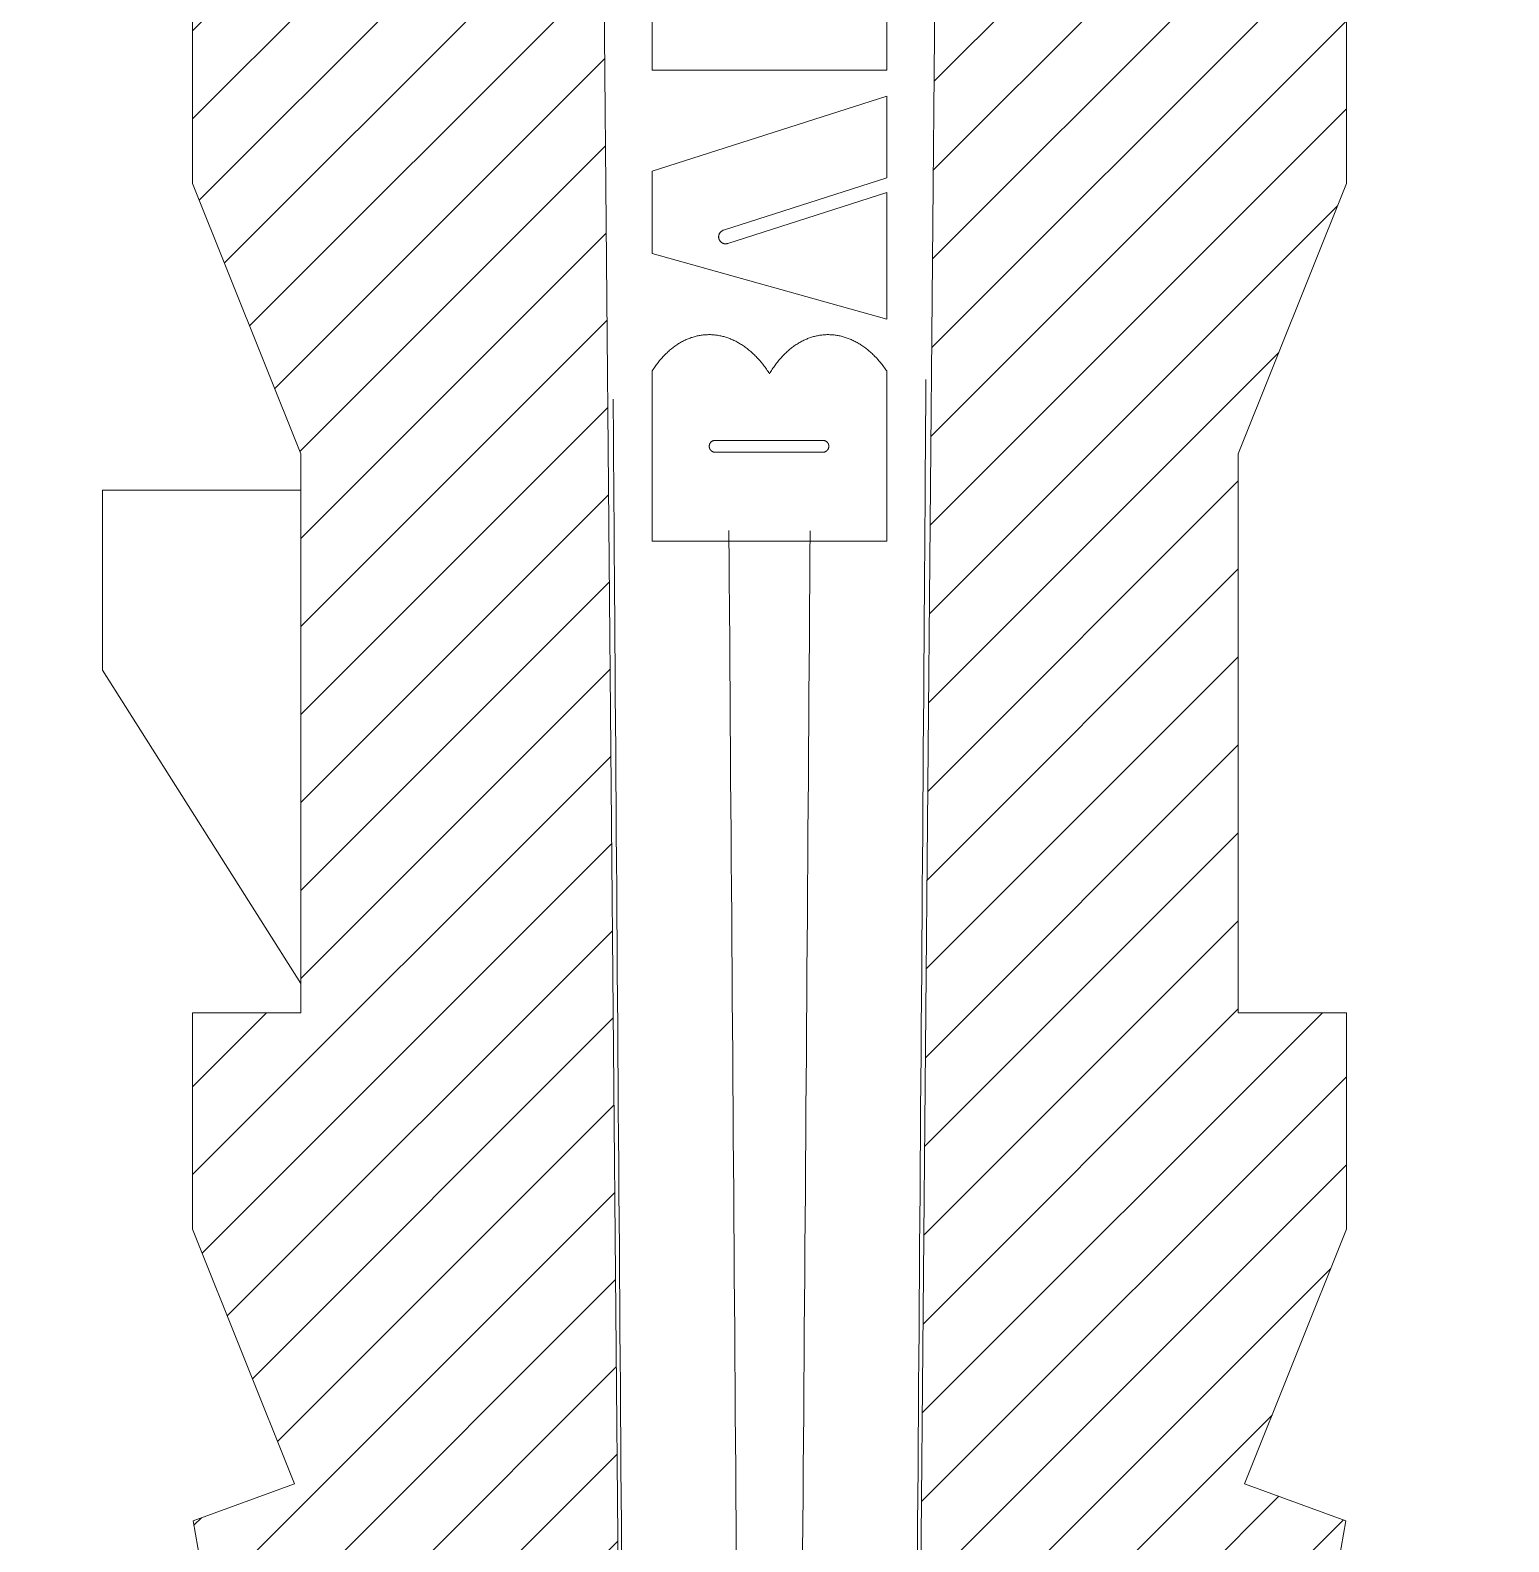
# Model space of a CAD drawing. Header units: millimetres. Extents: x 1366 to 1807, y -424 to -118.
# Drawn here: x 1403.52 to 1411.82, y -308.6 to -300.11 of the extents above; entities that cross this region are included whole.
import ezdxf

# ---------------------------------------------------------------- set-up
doc = ezdxf.new("R2010")
doc.units = ezdxf.units.MM
doc.layers.add('hatch', color=56, linetype='Continuous', lineweight=9)
doc.layers.add('part', color=7, linetype='Continuous', lineweight=20)

# ---------------------------------------------------------------- blocks, each defined once
blk = doc.blocks.new('*u48')
at = {"layer": 'hatch', "linetype": 'Continuous'}
h = blk.add_hatch(dxfattribs=at)
h.set_pattern_fill('DEFAULT__3', color=2, scale=0.34925, angle=45, style=0, pattern_type=0)
h.set_pattern_definition([(45, (-417.5015, -92.55667), (-0.24695704, 0.24695704), [])])
edge = h.paths.add_edge_path()
edge.add_line((0.9994, -14.168), (2.5731, -5.06))
edge.add_line((2.6692, -0.3569), (2.5731, -5.06))
edge.add_spline(control_points=[(2.6692, -0.3569), (2.6735, -0.1469), (2.8235, 0), (3.0335, 0)], knot_values=[0, 0, 0, 0, 1, 1, 1, 1], weights=[1, 0.809532, 0.809532, 1], degree=3, periodic=0)
edge.add_line((3.0335, 0), (4.1872, 0))
edge.add_line((4.1872, 0), (4.1872, -0.2024))
edge.add_line((4.1872, -0.2024), (3.0234, -0.8372))
edge.add_line((3.0234, -3.7444), (3.0234, -0.8372))
edge.add_line((3.2764, -5.9708), (3.0234, -3.7444))
edge.add_line((2.6692, -7.4888), (3.2764, -5.9708))
edge.add_line((2.6692, -7.4888), (2.6692, -7.6912))
edge.add_line((2.6692, -7.6912), (3.2764, -7.6912))
edge.add_line((3.2764, -8.9056), (3.2764, -7.6912))
edge.add_line((2.6692, -10.4236), (3.2764, -8.9056))
edge.add_line((2.6692, -10.4236), (2.6692, -10.626))
edge.add_line((2.6692, -10.626), (2.6692, -13.3962))
edge.add_line((2.6692, -13.3962), (2.6692, -13.5608))
edge.add_line((2.6692, -13.5608), (3.2764, -13.5608))
edge.add_line((3.2764, -14.7752), (3.2764, -13.5608))
edge.add_line((2.6692, -16.2932), (3.2764, -14.7752))
edge.add_line((2.6692, -16.2932), (2.6692, -16.4956))
edge.add_line((2.6692, -16.4956), (3.2764, -16.4956))
edge.add_line((3.2764, -17.71), (3.2764, -16.4956))
edge.add_line((2.6692, -19.228), (3.2764, -17.71))
edge.add_line((2.6692, -19.228), (2.6692, -22.3652))
edge.add_line((2.6692, -22.3652), (3.2764, -22.3652))
edge.add_line((3.2764, -23.5796), (3.2764, -22.3652))
edge.add_line((2.7045, -25.0093), (3.2764, -23.5796))
edge.add_line((2.7045, -25.0093), (3.2733, -25.2163))
edge.add_line((3.2733, -25.2163), (2.9728, -26.9192))
edge.add_line((2.9728, -26.9192), (2.9728, -28.6396))
edge.add_line((2.9728, -28.6396), (2.7198, -30.0564))
edge.add_line((1.3536, -30.0564), (2.7198, -30.0564))
edge.add_line((1.3536, -30.0564), (1.3536, -31.0684))
edge.add_line((1.3536, -31.0684), (0.8476, -31.0684))
edge.add_line((0.8476, -30.0564), (0.8476, -31.0684))
edge.add_line((0.8476, -30.0564), (0.9789, -15.1667))
edge.add_line((0.9994, -14.168), (0.9789, -15.1667))
edge = h.paths.add_edge_path()
edge.add_line((-0.9234, -14.168), (-2.4971, -5.06))
edge.add_line((-0.9234, -14.168), (-0.903, -15.1667))
edge.add_line((-0.7716, -30.0564), (-0.903, -15.1667))
edge.add_line((-0.7716, -30.0564), (-0.7716, -31.0684))
edge.add_line((-0.7716, -31.0684), (-1.2776, -31.0684))
edge.add_line((-1.2776, -30.0564), (-1.2776, -31.0684))
edge.add_line((-2.6438, -30.0564), (-1.2776, -30.0564))
edge.add_line((-2.8968, -28.6396), (-2.6438, -30.0564))
edge.add_line((-2.8968, -26.9192), (-2.8968, -28.6396))
edge.add_line((-3.1974, -25.2163), (-2.8968, -26.9192))
edge.add_line((-3.1974, -25.2163), (-2.6286, -25.0093))
edge.add_line((-2.6286, -25.0093), (-3.2004, -23.5796))
edge.add_line((-3.2004, -23.5796), (-3.2004, -22.3652))
edge.add_line((-3.2004, -22.3652), (-2.5932, -22.3652))
edge.add_line((-2.5932, -22.3652), (-2.5932, -22.2006))
edge.add_line((-2.5932, -22.2006), (-2.5932, -19.4304))
edge.add_line((-2.5932, -19.4304), (-2.5932, -19.228))
edge.add_line((-2.5932, -19.228), (-3.2004, -17.71))
edge.add_line((-3.2004, -17.71), (-3.2004, -16.4956))
edge.add_line((-3.2004, -16.4956), (-2.5932, -16.4956))
edge.add_line((-2.5932, -16.4956), (-2.5932, -16.2932))
edge.add_line((-2.5932, -16.2932), (-3.2004, -14.7752))
edge.add_line((-3.2004, -14.7752), (-3.2004, -13.5608))
edge.add_line((-3.2004, -13.5608), (-2.5932, -13.5608))
edge.add_line((-2.5932, -13.5608), (-2.5932, -10.4236))
edge.add_line((-2.5932, -10.4236), (-3.2004, -8.9056))
edge.add_line((-3.2004, -8.9056), (-3.2004, -7.6912))
edge.add_line((-3.2004, -7.6912), (-2.5932, -7.6912))
edge.add_line((-2.5932, -7.6912), (-2.5932, -7.4888))
edge.add_line((-2.5932, -7.4888), (-3.2004, -5.9708))
edge.add_line((-3.2004, -5.9708), (-2.9474, -3.7444))
edge.add_line((-2.9474, -3.7444), (-2.9474, -0.8372))
edge.add_line((-4.1112, -0.2024), (-2.9474, -0.8372))
edge.add_line((-4.1112, -0.2024), (-4.1112, 0))
edge.add_line((-4.1112, 0), (-2.9576, 0))
edge.add_spline(control_points=[(-2.5933, -0.3569), (-2.5976, -0.1469), (-2.7476, 0), (-2.9576, 0)], knot_values=[0, 0, 0, 0, 1, 1, 1, 1], weights=[1, 0.809532, 0.809532, 1], degree=3, periodic=0)
edge.add_line((-2.5933, -0.3569), (-2.4971, -5.06))
at = {"layer": 'part', "color": 7, "linetype": 'Continuous'}
for p, q in [((-0.7716, -30.0564), (-0.903, -15.1667)), ((-0.7716, -30.0564), (-0.903, -15.1667)), ((0.8476, -30.0564), (0.9789, -15.1667)), ((0.8476, -30.0564), (0.9789, -15.1667)), ((-3.2004, -17.71), (-3.2004, -16.4956)), ((-3.2004, -17.71), (-3.2004, -16.4956)), ((-0.6198, -16.5152), (-0.6198, -17.0727)), ((0.6958, -17.0727), (0.6958, -16.5152)), ((3.2764, -17.71), (3.2764, -16.4956)), ((3.2764, -17.71), (3.2764, -16.4956)), ((-0.6198, -17.0727), (0.6958, -17.0727)), ((0.6958, -17.2191), (-0.6198, -17.6404)), ((0.6958, -17.6775), (0.6958, -17.2191)), ((-0.6198, -18.1031), (-0.6198, -17.6404)), ((-2.5932, -19.228), (-3.2004, -17.71)), ((-2.5932, -19.228), (-3.2004, -17.71)), ((0.6958, -17.6775), (-0.2203, -17.9721)), ((2.6692, -19.228), (3.2764, -17.71)), ((2.6692, -19.228), (3.2764, -17.71)), ((0.6958, -17.7596), (-0.1964, -18.0465)), ((0.6958, -18.4721), (0.6958, -17.7596)), ((-0.6198, -18.1031), (0.6958, -18.4721)), ((-0.4181, -18.5813), (-0.4236, -18.5836)), ((-0.4126, -18.5791), (-0.4181, -18.5813)), ((-0.407, -18.5771), (-0.4126, -18.5791)), ((-0.4015, -18.5751), (-0.407, -18.5771)), ((-0.3959, -18.5733), (-0.4015, -18.5751)), ((-0.3903, -18.5715), (-0.3959, -18.5733)), ((-0.3847, -18.5699), (-0.3903, -18.5715)), ((-0.3791, -18.5683), (-0.3847, -18.5699)), ((-0.3734, -18.5669), (-0.3791, -18.5683)), ((-0.3678, -18.5656), (-0.3734, -18.5669)), ((-0.3622, -18.5644), (-0.3678, -18.5656)), ((-0.3565, -18.5633), (-0.3622, -18.5644)), ((-0.3507, -18.5623), (-0.3565, -18.5633)), ((-0.3451, -18.5614), (-0.3507, -18.5623)), ((-0.3393, -18.5606), (-0.3451, -18.5614)), ((-0.3336, -18.56), (-0.3393, -18.5606)), ((-0.3279, -18.5594), (-0.3336, -18.56)), ((-0.3222, -18.5589), (-0.3279, -18.5594)), ((-0.3164, -18.5586), (-0.3222, -18.5589)), ((-0.3107, -18.5584), (-0.3164, -18.5586)), ((-0.3049, -18.5582), (-0.3107, -18.5584)), ((-0.2992, -18.5582), (-0.3049, -18.5582)), ((-0.2934, -18.5583), (-0.2992, -18.5582)), ((-0.2877, -18.5585), (-0.2934, -18.5583)), ((-0.2819, -18.5588), (-0.2877, -18.5585)), ((-0.2761, -18.5592), (-0.2819, -18.5588)), ((-0.2704, -18.5598), (-0.2761, -18.5592)), ((-0.2646, -18.5604), (-0.2704, -18.5598)), ((-0.2589, -18.5611), (-0.2646, -18.5604)), ((-0.2532, -18.562), (-0.2589, -18.5611)), ((-0.2474, -18.563), (-0.2532, -18.562)), ((-0.2416, -18.564), (-0.2474, -18.563)), ((-0.236, -18.5652), (-0.2416, -18.564)), ((-0.2302, -18.5665), (-0.236, -18.5652)), ((-0.2245, -18.5679), (-0.2302, -18.5665)), ((-0.2189, -18.5694), (-0.2245, -18.5679)), ((-0.2131, -18.571), (-0.2189, -18.5694)), ((-0.2074, -18.5727), (-0.2131, -18.571)), ((-0.2018, -18.5745), (-0.2074, -18.5727)), ((-0.1961, -18.5765), (-0.2018, -18.5745)), ((-0.1905, -18.5785), (-0.1961, -18.5765)), ((-0.1849, -18.5806), (-0.1905, -18.5785)), ((-0.1793, -18.5829), (-0.1849, -18.5806)), ((0.252, -18.5805), (0.2466, -18.5828)), ((0.2576, -18.5784), (0.252, -18.5805)), ((0.2631, -18.5764), (0.2576, -18.5784)), ((0.2687, -18.5744), (0.2631, -18.5764)), ((0.2743, -18.5726), (0.2687, -18.5744)), ((0.2799, -18.5709), (0.2743, -18.5726)), ((0.2855, -18.5693), (0.2799, -18.5709)), ((0.2911, -18.5678), (0.2855, -18.5693)), ((0.2968, -18.5664), (0.2911, -18.5678)), ((0.3024, -18.5651), (0.2968, -18.5664)), ((0.3081, -18.564), (0.3024, -18.5651)), ((0.3138, -18.5629), (0.3081, -18.564)), ((0.3195, -18.5619), (0.3138, -18.5629)), ((0.3252, -18.5611), (0.3195, -18.5619)), ((0.331, -18.5604), (0.3252, -18.5611)), ((0.3366, -18.5597), (0.331, -18.5604)), ((0.3424, -18.5592), (0.3366, -18.5597)), ((0.3482, -18.5588), (0.3424, -18.5592)), ((0.3539, -18.5585), (0.3482, -18.5588)), ((0.3596, -18.5583), (0.3539, -18.5585)), ((0.3654, -18.5582), (0.3596, -18.5583)), ((0.3711, -18.5582), (0.3654, -18.5582)), ((0.3769, -18.5584), (0.3711, -18.5582)), ((0.3827, -18.5586), (0.3769, -18.5584)), ((0.3884, -18.559), (0.3827, -18.5586)), ((0.3942, -18.5594), (0.3884, -18.559)), ((0.4, -18.56), (0.3942, -18.5594)), ((0.4057, -18.5607), (0.4, -18.56)), ((0.4115, -18.5615), (0.4057, -18.5607)), ((0.4173, -18.5624), (0.4115, -18.5615)), ((0.4229, -18.5634), (0.4173, -18.5624)), ((0.4287, -18.5645), (0.4229, -18.5634)), ((0.4345, -18.5657), (0.4287, -18.5645)), ((0.4402, -18.567), (0.4345, -18.5657)), ((0.4459, -18.5685), (0.4402, -18.567)), ((0.4516, -18.57), (0.4459, -18.5685)), ((0.4573, -18.5717), (0.4516, -18.57)), ((0.4629, -18.5734), (0.4573, -18.5717)), ((0.4686, -18.5753), (0.4629, -18.5734)), ((0.4743, -18.5773), (0.4686, -18.5753)), ((0.4799, -18.5793), (0.4743, -18.5773)), ((0.4855, -18.5815), (0.4799, -18.5793)), ((0.4912, -18.5838), (0.4855, -18.5815)), ((-0.542, -18.6639), (-0.5514, -18.6733)), ((-0.5372, -18.6594), (-0.542, -18.6639)), ((-0.5324, -18.6549), (-0.5372, -18.6594)), ((-0.5275, -18.6505), (-0.5324, -18.6549)), ((-0.5227, -18.6462), (-0.5275, -18.6505)), ((-0.5178, -18.6421), (-0.5227, -18.6462)), ((-0.5128, -18.638), (-0.5178, -18.6421)), ((-0.5028, -18.6301), (-0.5128, -18.638)), ((-0.4926, -18.6226), (-0.5028, -18.6301)), ((-0.4874, -18.619), (-0.4926, -18.6226)), ((-0.4823, -18.6155), (-0.4874, -18.619)), ((-0.4771, -18.6121), (-0.4823, -18.6155)), ((-0.4719, -18.6087), (-0.4771, -18.6121)), ((-0.4666, -18.6055), (-0.4719, -18.6087)), ((-0.4613, -18.6024), (-0.4666, -18.6055)), ((-0.4561, -18.5994), (-0.4613, -18.6024)), ((-0.4507, -18.5965), (-0.4561, -18.5994)), ((-0.4453, -18.5937), (-0.4507, -18.5965)), ((-0.4399, -18.5911), (-0.4453, -18.5937)), ((-0.4345, -18.5885), (-0.4399, -18.5911)), ((-0.4291, -18.586), (-0.4345, -18.5885)), ((-0.4236, -18.5836), (-0.4291, -18.586)), ((-0.1737, -18.5852), (-0.1793, -18.5829)), ((-0.1682, -18.5877), (-0.1737, -18.5852)), ((-0.1626, -18.5902), (-0.1682, -18.5877)), ((-0.157, -18.5929), (-0.1626, -18.5902)), ((-0.1516, -18.5956), (-0.157, -18.5929)), ((-0.146, -18.5985), (-0.1516, -18.5956)), ((-0.1405, -18.6015), (-0.146, -18.5985)), ((-0.1352, -18.6046), (-0.1405, -18.6015)), ((-0.1297, -18.6077), (-0.1352, -18.6046)), ((-0.1243, -18.611), (-0.1297, -18.6077)), ((-0.119, -18.6144), (-0.1243, -18.611)), ((-0.1136, -18.6179), (-0.119, -18.6144)), ((-0.103, -18.6251), (-0.1136, -18.6179)), ((-0.0977, -18.6289), (-0.103, -18.6251)), ((-0.0926, -18.6327), (-0.0977, -18.6289)), ((-0.0874, -18.6367), (-0.0926, -18.6327)), ((-0.0822, -18.6408), (-0.0874, -18.6367)), ((-0.0771, -18.6449), (-0.0822, -18.6408)), ((-0.072, -18.6492), (-0.0771, -18.6449)), ((-0.067, -18.6535), (-0.072, -18.6492)), ((-0.0619, -18.658), (-0.067, -18.6535)), ((-0.0569, -18.6625), (-0.0619, -18.658)), ((-0.052, -18.6671), (-0.0569, -18.6625)), ((0.1277, -18.6624), (0.123, -18.667)), ((0.1325, -18.6578), (0.1277, -18.6624)), ((0.1374, -18.6534), (0.1325, -18.6578)), ((0.1422, -18.6491), (0.1374, -18.6534)), ((0.1471, -18.6448), (0.1422, -18.6491)), ((0.152, -18.6406), (0.1471, -18.6448)), ((0.157, -18.6366), (0.152, -18.6406)), ((0.1621, -18.6326), (0.157, -18.6366)), ((0.1671, -18.6288), (0.1621, -18.6326)), ((0.1722, -18.625), (0.1671, -18.6288)), ((0.1772, -18.6213), (0.1722, -18.625)), ((0.1824, -18.6177), (0.1772, -18.6213)), ((0.1876, -18.6143), (0.1824, -18.6177)), ((0.1928, -18.6109), (0.1876, -18.6143)), ((0.1981, -18.6076), (0.1928, -18.6109)), ((0.2033, -18.6044), (0.1981, -18.6076)), ((0.2086, -18.6014), (0.2033, -18.6044)), ((0.214, -18.5984), (0.2086, -18.6014)), ((0.2193, -18.5955), (0.214, -18.5984)), ((0.2247, -18.5928), (0.2193, -18.5955)), ((0.2302, -18.5901), (0.2247, -18.5928)), ((0.2355, -18.5876), (0.2302, -18.5901)), ((0.241, -18.5851), (0.2355, -18.5876)), ((0.2466, -18.5828), (0.241, -18.5851)), ((0.4967, -18.5862), (0.4912, -18.5838)), ((0.5023, -18.5887), (0.4967, -18.5862)), ((0.5079, -18.5913), (0.5023, -18.5887)), ((0.5133, -18.594), (0.5079, -18.5913)), ((0.5189, -18.5968), (0.5133, -18.594)), ((0.5244, -18.5997), (0.5189, -18.5968)), ((0.5298, -18.6028), (0.5244, -18.5997)), ((0.5353, -18.6059), (0.5298, -18.6028)), ((0.5406, -18.6091), (0.5353, -18.6059)), ((0.546, -18.6124), (0.5406, -18.6091)), ((0.5514, -18.6158), (0.546, -18.6124)), ((0.5567, -18.6194), (0.5514, -18.6158)), ((0.5674, -18.6267), (0.5567, -18.6194)), ((0.5778, -18.6344), (0.5674, -18.6267)), ((0.5829, -18.6384), (0.5778, -18.6344)), ((0.5881, -18.6425), (0.5829, -18.6384)), ((0.5933, -18.6467), (0.5881, -18.6425)), ((0.5983, -18.651), (0.5933, -18.6467)), ((0.6034, -18.6554), (0.5983, -18.651)), ((0.6083, -18.6599), (0.6034, -18.6554)), ((0.6133, -18.6645), (0.6083, -18.6599)), ((0.6183, -18.6692), (0.6133, -18.6645)), ((-0.612, -18.7488), (-0.616, -18.7548)), ((-0.608, -18.7429), (-0.612, -18.7488)), ((-0.6039, -18.737), (-0.608, -18.7429)), ((-0.5998, -18.7313), (-0.6039, -18.737)), ((-0.5956, -18.7256), (-0.5998, -18.7313)), ((-0.5914, -18.72), (-0.5956, -18.7256)), ((-0.5871, -18.7144), (-0.5914, -18.72)), ((-0.5829, -18.709), (-0.5871, -18.7144)), ((-0.5785, -18.7037), (-0.5829, -18.709)), ((-0.5741, -18.6984), (-0.5785, -18.7037)), ((-0.5696, -18.6932), (-0.5741, -18.6984)), ((-0.5652, -18.6881), (-0.5696, -18.6932)), ((-0.5606, -18.6831), (-0.5652, -18.6881)), ((-0.5514, -18.6733), (-0.5606, -18.6831)), ((-0.047, -18.6718), (-0.052, -18.6671)), ((-0.0422, -18.6766), (-0.047, -18.6718)), ((-0.0373, -18.6815), (-0.0422, -18.6766)), ((-0.0326, -18.6865), (-0.0373, -18.6815)), ((-0.0278, -18.6916), (-0.0326, -18.6865)), ((-0.023, -18.6967), (-0.0278, -18.6916)), ((-0.0184, -18.702), (-0.023, -18.6967)), ((-0.0092, -18.7127), (-0.0184, -18.702)), ((-0.0002, -18.7238), (-0.0092, -18.7127)), ((0.0043, -18.7295), (-0.0002, -18.7238)), ((0.0086, -18.7352), (0.0043, -18.7295)), ((0.013, -18.7411), (0.0086, -18.7352)), ((0.0173, -18.747), (0.013, -18.7411)), ((0.0216, -18.7529), (0.0173, -18.747)), ((0.0574, -18.7469), (0.0535, -18.7529)), ((0.0615, -18.741), (0.0574, -18.7469)), ((0.0655, -18.7352), (0.0615, -18.741)), ((0.0697, -18.7294), (0.0655, -18.7352)), ((0.0738, -18.7238), (0.0697, -18.7294)), ((0.0781, -18.7182), (0.0738, -18.7238)), ((0.0823, -18.7127), (0.0781, -18.7182)), ((0.0867, -18.7072), (0.0823, -18.7127)), ((0.091, -18.7019), (0.0867, -18.7072)), ((0.0955, -18.6967), (0.091, -18.7019)), ((0.0999, -18.6915), (0.0955, -18.6967)), ((0.1045, -18.6864), (0.0999, -18.6915)), ((0.109, -18.6814), (0.1045, -18.6864)), ((0.1137, -18.6765), (0.109, -18.6814)), ((0.1183, -18.6717), (0.1137, -18.6765)), ((0.123, -18.667), (0.1183, -18.6717)), ((0.6232, -18.6739), (0.6183, -18.6692)), ((0.6281, -18.6788), (0.6232, -18.6739)), ((0.6377, -18.6887), (0.6281, -18.6788)), ((0.6471, -18.699), (0.6377, -18.6887)), ((0.6518, -18.7043), (0.6471, -18.699)), ((0.6563, -18.7097), (0.6518, -18.7043)), ((0.6609, -18.7152), (0.6563, -18.7097)), ((0.6654, -18.7207), (0.6609, -18.7152)), ((0.6699, -18.7263), (0.6654, -18.7207)), ((0.6743, -18.732), (0.6699, -18.7263)), ((0.6787, -18.7378), (0.6743, -18.732)), ((0.683, -18.7437), (0.6787, -18.7378)), ((0.6874, -18.7497), (0.683, -18.7437)), ((0.6915, -18.7557), (0.6874, -18.7497)), ((-0.616, -18.7548), (-0.6198, -18.7609)), ((-0.6198, -19.717), (-0.6198, -18.7609)), ((0.0257, -18.759), (0.0216, -18.7529)), ((0.0299, -18.7651), (0.0257, -18.759)), ((0.034, -18.7714), (0.0299, -18.7651)), ((0.0381, -18.7776), (0.034, -18.7714)), ((0.0418, -18.7714), (0.0381, -18.7776)), ((0.0457, -18.7651), (0.0418, -18.7714)), ((0.0495, -18.759), (0.0457, -18.7651)), ((0.0535, -18.7529), (0.0495, -18.759)), ((0.6958, -18.7618), (0.6915, -18.7557)), ((0.6958, -19.717), (0.6958, -18.7618)), ((-0.2667, -19.1515), (0.3376, -19.1515)), ((-2.5932, -22.3652), (-2.5932, -19.228)), ((-2.5932, -19.4304), (-2.5932, -19.228)), ((-0.2667, -19.2185), (0.3376, -19.2185)), ((2.6692, -19.228), (2.6692, -22.3652)), ((2.6692, -19.228), (2.6692, -22.3652)), ((-2.5932, -19.4304), (-3.7064, -19.4304)), ((-3.7064, -19.4304), (-3.7064, -20.4424)), ((-2.5932, -22.2006), (-2.5932, -19.4304)), ((-0.6198, -19.717), (0.6958, -19.717)), ((-2.5932, -22.2006), (-3.7064, -20.4424)), ((-2.5932, -22.3652), (-2.5932, -22.2006)), ((-3.2004, -22.3652), (-2.5932, -22.3652)), ((-3.2004, -22.3652), (-2.5932, -22.3652)), ((-3.2004, -23.5796), (-3.2004, -22.3652)), ((-3.2004, -23.5796), (-3.2004, -22.3652)), ((2.6692, -22.3652), (3.2764, -22.3652)), ((2.6692, -22.3652), (3.2764, -22.3652)), ((3.2764, -23.5796), (3.2764, -22.3652)), ((3.2764, -23.5796), (3.2764, -22.3652)), ((-2.6286, -25.0093), (-3.2004, -23.5796)), ((-2.6286, -25.0093), (-3.2004, -23.5796)), ((2.7045, -25.0093), (3.2764, -23.5796)), ((2.7045, -25.0093), (3.2764, -23.5796)), ((-3.1974, -25.2163), (-2.6286, -25.0093)), ((-3.1974, -25.2163), (-2.6286, -25.0093)), ((2.7045, -25.0093), (3.2733, -25.2163)), ((2.7045, -25.0093), (3.2733, -25.2163)), ((-3.1974, -25.2163), (-2.8968, -26.9192)), ((-3.1974, -25.2163), (-2.8968, -26.9192)), ((3.2733, -25.2163), (2.9728, -26.9192)), ((3.2733, -25.2163), (2.9728, -26.9192))]:
    blk.add_line(p, q, dxfattribs=at)
for points in [[(-0.1964, -18.0465), (-0.198, -18.047), (-0.1996, -18.0474), (-0.2013, -18.0478), (-0.2029, -18.048), (-0.2046, -18.0482), (-0.2063, -18.0484), (-0.208, -18.0484), (-0.2097, -18.0484), (-0.2113, -18.0483), (-0.213, -18.0481), (-0.2147, -18.0479), (-0.2163, -18.0476), (-0.218, -18.0472), (-0.2196, -18.0468), (-0.2212, -18.0462), (-0.2228, -18.0457), (-0.2243, -18.045), (-0.2258, -18.0443), (-0.2273, -18.0435), (-0.2288, -18.0427), (-0.2302, -18.0417), (-0.2316, -18.0408), (-0.2329, -18.0397), (-0.2342, -18.0387), (-0.2354, -18.0375), (-0.2366, -18.0363), (-0.2378, -18.0351), (-0.2388, -18.0338), (-0.2399, -18.0325), (-0.2408, -18.0311), (-0.2417, -18.0297), (-0.2426, -18.0282), (-0.2434, -18.0267), (-0.2441, -18.0252), (-0.2447, -18.0237), (-0.2453, -18.0221), (-0.2458, -18.0205), (-0.2463, -18.0189), (-0.2467, -18.0172), (-0.247, -18.0156), (-0.2472, -18.0139), (-0.2474, -18.0122), (-0.2474, -18.0105), (-0.2475, -18.0089), (-0.2474, -18.0072), (-0.2473, -18.0055), (-0.2471, -18.0038), (-0.2468, -18.0022), (-0.2465, -18.0005), (-0.246, -17.9989), (-0.2456, -17.9973), (-0.245, -17.9957), (-0.2444, -17.9941), (-0.2437, -17.9926), (-0.243, -17.9911), (-0.2421, -17.9896), (-0.2413, -17.9882), (-0.2403, -17.9868), (-0.2393, -17.9854), (-0.2383, -17.9841), (-0.2372, -17.9829), (-0.236, -17.9816), (-0.2348, -17.9805), (-0.2335, -17.9794), (-0.2322, -17.9783), (-0.2308, -17.9773), (-0.2294, -17.9764), (-0.228, -17.9755), (-0.2265, -17.9747), (-0.225, -17.9739), (-0.2235, -17.9733), (-0.2219, -17.9726), (-0.2203, -17.9721)], [(-0.2667, -19.2185), (-0.2681, -19.2185), (-0.2695, -19.2184), (-0.2709, -19.2182), (-0.2723, -19.218), (-0.2737, -19.2177), (-0.2751, -19.2174), (-0.2764, -19.2171), (-0.2777, -19.2166), (-0.2791, -19.2161), (-0.2804, -19.2156), (-0.2816, -19.215), (-0.2829, -19.2143), (-0.2841, -19.2136), (-0.2853, -19.2129), (-0.2864, -19.2121), (-0.2875, -19.2112), (-0.2886, -19.2103), (-0.2897, -19.2094), (-0.2907, -19.2084), (-0.2916, -19.2074), (-0.2925, -19.2063), (-0.2934, -19.2052), (-0.2942, -19.2041), (-0.295, -19.2029), (-0.2957, -19.2017), (-0.2964, -19.2005), (-0.297, -19.1992), (-0.2976, -19.198), (-0.2981, -19.1967), (-0.2986, -19.1953), (-0.299, -19.194), (-0.2993, -19.1926), (-0.2996, -19.1913), (-0.2999, -19.1899), (-0.3, -19.1885), (-0.3002, -19.1871), (-0.3002, -19.1857), (-0.3002, -19.1843), (-0.3002, -19.1829), (-0.3, -19.1815), (-0.2999, -19.1801), (-0.2996, -19.1787), (-0.2993, -19.1773), (-0.299, -19.176), (-0.2986, -19.1746), (-0.2981, -19.1733), (-0.2976, -19.172), (-0.297, -19.1707), (-0.2964, -19.1695), (-0.2957, -19.1682), (-0.295, -19.167), (-0.2942, -19.1659), (-0.2934, -19.1647), (-0.2925, -19.1636), (-0.2916, -19.1626), (-0.2907, -19.1616), (-0.2897, -19.1606), (-0.2886, -19.1596), (-0.2875, -19.1587), (-0.2864, -19.1579), (-0.2853, -19.1571), (-0.2841, -19.1563), (-0.2829, -19.1556), (-0.2816, -19.155), (-0.2804, -19.1544), (-0.2791, -19.1538), (-0.2777, -19.1534), (-0.2764, -19.1529), (-0.2751, -19.1525), (-0.2737, -19.1522), (-0.2723, -19.152), (-0.2709, -19.1518), (-0.2695, -19.1516), (-0.2681, -19.1515), (-0.2667, -19.1515)], [(0.3376, -19.1515), (0.339, -19.1515), (0.3404, -19.1516), (0.3418, -19.1518), (0.3432, -19.152), (0.3446, -19.1522), (0.3459, -19.1525), (0.3473, -19.1529), (0.3486, -19.1534), (0.3499, -19.1538), (0.3512, -19.1544), (0.3525, -19.155), (0.3537, -19.1556), (0.355, -19.1563), (0.3561, -19.1571), (0.3573, -19.1579), (0.3584, -19.1587), (0.3595, -19.1596), (0.3605, -19.1606), (0.3615, -19.1616), (0.3625, -19.1626), (0.3634, -19.1636), (0.3643, -19.1647), (0.3651, -19.1659), (0.3659, -19.167), (0.3666, -19.1682), (0.3673, -19.1695), (0.3679, -19.1707), (0.3685, -19.172), (0.369, -19.1733), (0.3695, -19.1746), (0.3699, -19.176), (0.3702, -19.1773), (0.3705, -19.1787), (0.3707, -19.1801), (0.3709, -19.1815), (0.371, -19.1829), (0.3711, -19.1843), (0.3711, -19.1857), (0.371, -19.1871), (0.3709, -19.1885), (0.3707, -19.1899), (0.3705, -19.1913), (0.3702, -19.1926), (0.3699, -19.194), (0.3695, -19.1953), (0.369, -19.1967), (0.3685, -19.198), (0.3679, -19.1992), (0.3673, -19.2005), (0.3666, -19.2017), (0.3659, -19.2029), (0.3651, -19.2041), (0.3643, -19.2052), (0.3634, -19.2063), (0.3625, -19.2074), (0.3615, -19.2084), (0.3605, -19.2094), (0.3595, -19.2103), (0.3584, -19.2112), (0.3573, -19.2121), (0.3561, -19.2129), (0.355, -19.2136), (0.3537, -19.2143), (0.3525, -19.215), (0.3512, -19.2156), (0.3499, -19.2161), (0.3486, -19.2166), (0.3473, -19.2171), (0.3459, -19.2174), (0.3446, -19.2177), (0.3432, -19.218), (0.3418, -19.2182), (0.3404, -19.2184), (0.339, -19.2185), (0.3376, -19.2185)]]:
    blk.add_lwpolyline(points, dxfattribs=at)
for points, start_tangent, end_tangent in [([(0.8333, -30.0564), (0.8704, -25.0784), (0.9067, -20.1151), (0.9161, -18.8093)], (0.007546, 0.999972), (0.007209, 0.999974)), ([(-0.8394, -18.92), (-0.8308, -20.1151), (-0.7945, -25.0784), (-0.7574, -30.0564)], (0.007212, -0.999974), (0.007546, -0.999972)), ([(-0.1133, -30.0564), (-0.1505, -25.0784), (-0.1867, -20.1151), (-0.19, -19.6578)], (-0.007546, 0.999972), (-0.00723, 0.999974)), ([(0.2659, -19.6603), (0.2627, -20.1151), (0.2264, -25.0784), (0.1893, -30.0564)], (-0.00723, -0.999974), (-0.007546, -0.999972))]:
    blk.add_spline(points, degree=3, dxfattribs=dict(at, start_tangent=start_tangent, end_tangent=end_tangent))

msp = doc.modelspace()

# ---------------------------------------------------------------- block references
msp.add_blockref('*u48', (1407.6336, -283.2622))

doc.saveas('drawing.dxf')
